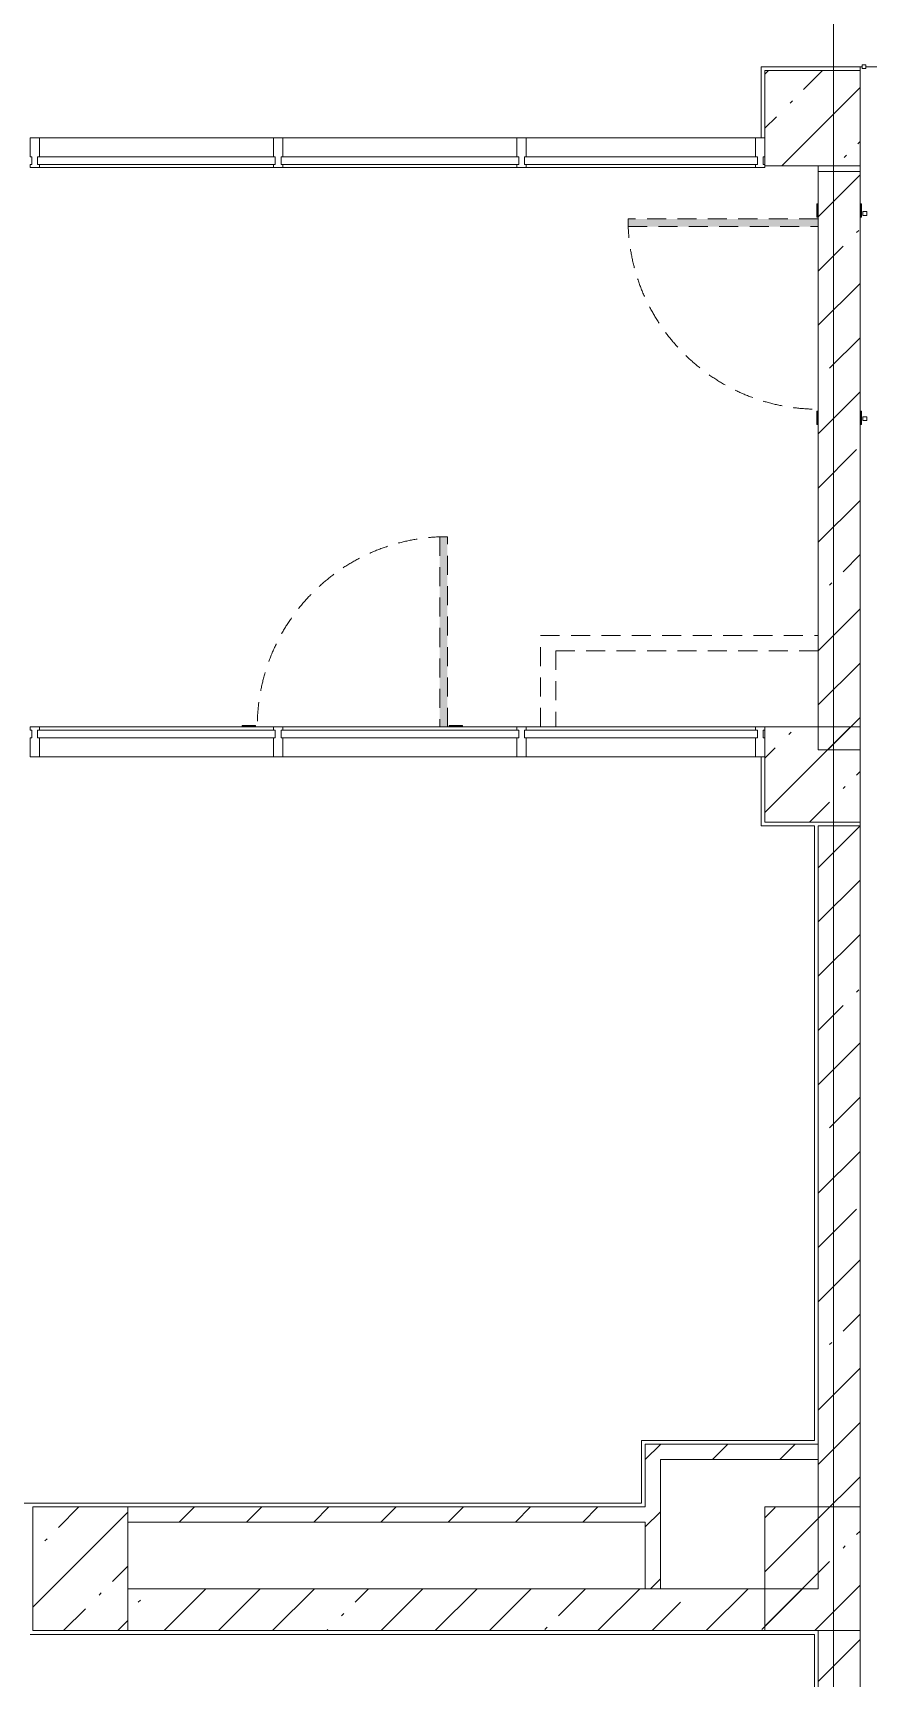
# Model space of a CAD drawing. Header units: millimetres. Extents: x -5368 to 196898, y -8553 to 29000.
# Drawn here: x 142375 to 146768, y 10650 to 19298 of the extents above; entities that cross this region are included whole.
import ezdxf

# ---------------------------------------------------------------- set-up
doc = ezdxf.new("R2010")
doc.units = ezdxf.units.MM
doc.linetypes.add('200_ШТРИХ__ш1_п0_6_', pattern=[160, 100, -60])
for name, color, linetype, lineweight in [('A-DETL-MBND-1', 7, '200_ШТРИХ__ш1_п0_6_', 9), ('A-GLAZ-CURT-2', 7, 'Continuous', 5), ('A-GLAZ-CWMG-2', 7, 'Continuous', 5), ('A-WALL', 7, 'Continuous', 9), ('A-WALL-2', 7, 'Continuous', 5), ('I-WALL-4', 7, 'Continuous', 5), ('S-COLS-3', 7, 'Continuous', 5), ('Оси', 7, 'Continuous', 9)]:
    doc.layers.add(name, color=color, linetype=linetype, lineweight=lineweight)
doc.layers.add('A-FLOR-3', color=7, linetype='Continuous', lineweight=5, true_color=0xaaaaaa)
pattern_1 = [(45, (62025.03, 0), (-285.1231, 285.1231), []), (45, (62310.15, 0), (-285.1231, 285.1231), [504.031, -100.806, 16.764, -84.042])]
pattern_2 = [(45, (62025.03, 0), (-176.7767, 176.7767), [])]

# ---------------------------------------------------------------- blocks, each defined once
blk = doc.blocks.new('110_Дверь_СКБ_1Ст_Внутренняя1 - Д-4 _л_ 1100x2100h_су мгн-32399982-3_3_1_птичка')
at = {"layer": 'A-DETL-MBND-1'}
for points in [[(472.5, 110), (512.5, 110), (512.5, 1110), (472.5, 1110), (472.5, 1025.4)], [(-567.5, 110), (-497.5, 110), (-497.5, 118), (-567.5, 118)], [(522.5, 110), (592.5, 110), (592.5, 118), (522.5, 118)], [(-567.5, -118), (-497.5, -118), (-497.5, -110), (-567.5, -110)], [(522.5, -118), (592.5, -118), (592.5, -110), (522.5, -110)]]:
    blk.add_hatch(color=256, dxfattribs=at).paths.add_polyline_path(points)
for p, q in [((512.5, 1110), (472.5, 1110)), ((472.5, 1110), (472.5, 110)), ((512.5, 110), (512.5, 1110)), ((-497.5, 118), (-567.5, 118)), ((-567.5, 118), (-567.5, 110)), ((-497.5, 110), (-497.5, 118)), ((592.5, 118), (522.5, 118)), ((522.5, 118), (522.5, 110)), ((592.5, 110), (592.5, 118)), ((-567.5, -110), (-567.5, -118)), ((-567.5, -118), (-497.5, -118)), ((-497.5, -118), (-497.5, -110)), ((522.5, -110), (522.5, -118)), ((522.5, -118), (592.5, -118)), ((592.5, -118), (592.5, -110))]:
    blk.add_line(p, q, dxfattribs=at)
blk.add_arc((512.5, 110), 1000, 90, 180, dxfattribs=at)
blk = doc.blocks.new('110_Дверь_СКБ_1Ст_Внутренняя1 - Д-4 _л_ 1100x2100h_су мгн-32399984-3_3_1_птичка')
at = {"layer": 'A-DETL-MBND-1'}
for points in [[(472.5, 40), (512.5, 40), (512.5, 1040), (472.5, 1040), (472.5, 108)], [(-547.5, 40), (-497.5, 40), (-497.5, 48), (-567.5, 48), (-567.5, 40), (-557.5, 40)], [(562.5, 40), (592.5, 40), (592.5, 48), (522.5, 48), (522.5, 40), (552.5, 40)]]:
    blk.add_hatch(color=256, dxfattribs=at).paths.add_polyline_path(points)
for p, q in [((512.5, 1040), (472.5, 1040)), ((472.5, 1040), (472.5, 40)), ((512.5, 40), (512.5, 1040)), ((-497.5, 48), (-567.5, 48)), ((-567.5, 48), (-567.5, 40)), ((-497.5, 40), (-497.5, 48)), ((592.5, 48), (522.5, 48)), ((522.5, 48), (522.5, 40)), ((592.5, 40), (592.5, 48))]:
    blk.add_line(p, q, dxfattribs=at)
blk.add_arc((512.5, 40), 1000, 90, 180, dxfattribs=at)
blk = doc.blocks.new('BSC_Колонна _Прямоугольная - 500х500-V159-3_3_1_птичка')
at = {"layer": 'S-COLS-3'}
h = blk.add_hatch(dxfattribs=at)
h.set_pattern_fill('FP_120', color=256, style=0, pattern_type=2)
h.set_pattern_definition([(45, (-84450, -18850), (-285.1231, 285.1231), []), (45, (-84164.88, -18850), (-285.1231, 285.1231), [504.031, -100.806, 16.764, -84.042])])
h.paths.add_polyline_path([(-250, -250), (250, -250), (250, 250), (-250, 250), (-250, -183.7)])
for p, q in [((250, 250), (-250, 250)), ((-250, 250), (-250, -250)), ((250, -250), (250, 250)), ((-250, -250), (250, -250))]:
    blk.add_line(p, q, dxfattribs=at)
blk = doc.blocks.new('Прямоугольный импост - Импост структурный с накладкой - 160мм-V161-3_3_1_птичка')
at = {"layer": 'A-GLAZ-CWMG-2'}
for p, q in [((-50, 40), (-50, 140)), ((-50, 140), (0, 140)), ((0, 140), (0, 40)), ((-40, 40), (-50, 40)), ((-50, -17), (-50, 0)), ((-50, 0), (-40, 0)), ((-40, 0), (-40, 40)), ((-10, 40), (-10, 0)), ((0, 40), (-10, 40)), ((-10, 0), (0, 0)), ((0, 0), (0, -17)), ((0, -17), (-50, -17))]:
    blk.add_line(p, q, dxfattribs=at)
blk = doc.blocks.new('Системная панель - Стекло - 40мм-30335157-3_3_1_птичка')
at = {"layer": 'A-GLAZ-CURT-2'}
h = blk.add_hatch(dxfattribs=at)
h.set_pattern_fill('FP_125', color=256, style=0, pattern_type=2)
h.set_pattern_definition([(45, (-82780, -15133), (-1414.214, 1414.214), [1000, -3000]), (45, (-83780, -15633), (-1414.214, 1414.214), [3000, -1000]), (45, (-81780, -16133), (-1414.214, 1414.214), [1000, -3000])])
h.paths.add_polyline_path([(625, -40), (625, 0), (-625, 0), (-625, -40), (224.9, -40)])
for p, q in [((625, 0), (-625, 0)), ((-625, 0), (-625, -40)), ((-625, -40), (625, -40)), ((625, -40), (625, 0))]:
    blk.add_line(p, q, dxfattribs=at)
blk = doc.blocks.new('Прямоугольный импост - Импост структурный с накладкой - 160мм-23562108-3_3_1_птичка')
at = {"layer": 'A-GLAZ-CWMG-2'}
for p, q in [((82895, 15650), (81665, 15650)), ((82895, 15493), (81665, 15493))]:
    blk.add_line(p, q, dxfattribs=at)
blk = doc.blocks.new('Прямоугольный импост - Импост структурный с накладкой - 160мм-30335135-3_3_1_птичка')
at = {"layer": 'A-GLAZ-CWMG-2'}
for p, q in [((-25, 40), (-25, 140)), ((-25, 140), (25, 140)), ((25, 140), (25, 40)), ((-15, 40), (-25, 40)), ((-25, -17), (-25, 0)), ((-25, 0), (-15, 0)), ((-15, 0), (-15, 40)), ((15, 40), (15, 0)), ((25, 40), (15, 40)), ((15, 0), (25, 0)), ((25, 0), (25, -17)), ((25, -17), (-25, -17))]:
    blk.add_line(p, q, dxfattribs=at)
blk = doc.blocks.new('Прямоугольный импост - Импост структурный с накладкой - 160мм-23618922-3_3_1_птичка')
at = {"layer": 'A-GLAZ-CWMG-2'}
for p, q in [((-50, 0), (-50, 17)), ((-50, 17), (0, 17)), ((-40, 0), (-50, 0)), ((-40, -40), (-40, 0)), ((0, 0), (-10, 0)), ((-10, 0), (-10, -40)), ((0, 17), (0, 7)), ((-50, -140), (-50, -40)), ((-50, -40), (-40, -40)), ((-10, -40), (0, -40)), ((0, -140), (-50, -140))]:
    blk.add_line(p, q, dxfattribs=at)
blk = doc.blocks.new('Системная панель - Стекло - 40мм-V162-3_3_1_птичка')
at = {"layer": 'A-GLAZ-CURT-2'}
for p, q in [((612.5, 40), (-612.5, 40)), ((-612.5, 40), (-612.5, 0)), ((612.5, 0), (612.5, 40)), ((-612.5, 0), (612.5, 0))]:
    blk.add_line(p, q, dxfattribs=at)
blk = doc.blocks.new('Прямоугольный импост - Импост структурный с накладкой - 160мм-23562040-3_3_1_птичка')
at = {"layer": 'A-GLAZ-CWMG-2'}
for p, q in [((80335, 18747), (79130, 18747)), ((80335, 18590), (79130, 18590))]:
    blk.add_line(p, q, dxfattribs=at)
blk = doc.blocks.new('Прямоугольный импост - Импост структурный с накладкой - 160мм-23618920-3_3_1_птичка')
at = {"layer": 'A-GLAZ-CWMG-2'}
for p, q in [((-25, 0), (-25, 17)), ((-25, 17), (25, 17)), ((-15, 0), (-25, 0)), ((-15, -40), (-15, 0)), ((25, 0), (15, 0)), ((15, 0), (15, -40)), ((25, 17), (25, 0)), ((-25, -140), (-25, -40)), ((-25, -40), (-15, -40)), ((15, -40), (25, -40)), ((25, -40), (25, -140)), ((25, -140), (-25, -140))]:
    blk.add_line(p, q, dxfattribs=at)
blk = doc.blocks.new('BSC_Колонна _Прямоугольная - 650х500-V171-3_3_1_птичка')
at = {"layer": 'S-COLS-3'}
h = blk.add_hatch(dxfattribs=at)
h.set_pattern_fill('FP_138', color=256, style=0, pattern_type=2)
h.set_pattern_definition([(135, (11225, -80600), (-285.1231, -285.1231), []), (135, (11225, -80314.88), (-285.1231, -285.1231), [504.031, -100.806, 16.764, -84.042])])
h.paths.add_polyline_path([(325, 250), (-325, 250), (-325, -250), (325, -250), (325, -214.6)])
for p, q in [((325, 250), (-325, 250)), ((-325, 250), (-325, -250)), ((325, -250), (325, 250)), ((-325, -250), (325, -250))]:
    blk.add_line(p, q, dxfattribs=at)
blk = doc.blocks.new('Системная панель - Стекло - 40мм-V179-3_3_1_птичка')
at = {"layer": 'A-GLAZ-CURT-2'}
for p, q in [((625, 0), (-625, 0)), ((-625, 0), (-625, -40)), ((-625, -40), (625, -40)), ((625, -40), (625, 0))]:
    blk.add_line(p, q, dxfattribs=at)
blk = doc.blocks.new('Системная панель - Стекло - 40мм-23618924-3_3_1_птичка')
at = {"layer": 'A-GLAZ-CURT-2'}
h = blk.add_hatch(dxfattribs=at)
h.set_pattern_fill('FP_146', color=256, style=0, pattern_type=2)
h.set_pattern_definition([(45, (-82780, -18107), (-1414.214, 1414.214), [1000, -3000]), (45, (-83780, -18607), (-1414.214, 1414.214), [3000, -1000]), (45, (-81780, -19107), (-1414.214, 1414.214), [1000, -3000])])
h.paths.add_polyline_path([(625, 0), (625, 40), (-625, 40), (-625, 0), (224.9, 0)])
for p, q in [((625, 40), (-625, 40)), ((-625, 40), (-625, 0)), ((-625, 0), (625, 0)), ((625, 0), (625, 40))]:
    blk.add_line(p, q, dxfattribs=at)
blk = doc.blocks.new('Прямоугольный импост - Импост структурный с накладкой - 160мм-23562109-3_3_1_птичка')
at = {"layer": 'A-GLAZ-CWMG-2'}
for p, q in [((81615, 15650), (80385, 15650)), ((81615, 15493), (80385, 15493))]:
    blk.add_line(p, q, dxfattribs=at)
blk = doc.blocks.new('Прямоугольный импост - Импост структурный с накладкой - 160мм-30335136-3_3_1_птичка')
at = {"layer": 'A-GLAZ-CWMG-2'}
for p, q in [((-25, 40), (-25, 140)), ((-25, 140), (25, 140)), ((25, 140), (25, 40)), ((-15, 40), (-25, 40)), ((-25, -17), (-25, 0)), ((-25, 0), (-15, 0)), ((-15, 0), (-15, 40)), ((15, 40), (15, 0)), ((25, 40), (15, 40)), ((15, 0), (25, 0)), ((25, 0), (25, -17)), ((25, -17), (-25, -17))]:
    blk.add_line(p, q, dxfattribs=at)
blk = doc.blocks.new('Прямоугольный импост - Импост структурный с накладкой - 160мм-22751478-3_3_1_птичка')
at = {"layer": 'A-GLAZ-CWMG-2'}
for p, q in [((82895, 18747), (81665, 18747)), ((82895, 18590), (81665, 18590))]:
    blk.add_line(p, q, dxfattribs=at)
blk = doc.blocks.new('Системная панель - Стекло - 40мм-V180-3_3_1_птичка')
at = {"layer": 'A-GLAZ-CURT-2'}
for p, q in [((625, 40), (-625, 40)), ((-625, 40), (-625, 0)), ((-625, 0), (625, 0)), ((625, 0), (625, 40))]:
    blk.add_line(p, q, dxfattribs=at)
blk = doc.blocks.new('Системная панель - Стекло - 40мм-V181-3_3_1_птичка')
at = {"layer": 'A-GLAZ-CURT-2'}
for p, q in [((612.5, 0), (-612.5, 0)), ((-612.5, 0), (-612.5, -40)), ((-612.5, -40), (612.5, -40)), ((612.5, -40), (612.5, 0))]:
    blk.add_line(p, q, dxfattribs=at)
blk = doc.blocks.new('Прямоугольный импост - Импост структурный с накладкой - 160мм-23562112-3_3_1_птичка')
at = {"layer": 'A-GLAZ-CWMG-2'}
for p, q in [((84150, 15650), (82945, 15650)), ((84150, 15493), (82945, 15493))]:
    blk.add_line(p, q, dxfattribs=at)

msp = doc.modelspace()

# ---------------------------------------------------------------- hatches: boundary and pattern name
at = {"layer": 'I-WALL-4'}
h = msp.add_hatch(dxfattribs=at)
h.set_pattern_fill('FP_71', color=256, style=0, pattern_type=2)
h.set_pattern_definition(pattern_1)
h.paths.add_polyline_path([(146725, 15530), (146725, 18570), (146505, 18570), (146505, 15530), (146649.3, 15530)])
h = msp.add_hatch(dxfattribs=at)
h.set_pattern_fill('FP_71', color=256, style=0, pattern_type=2)
h.set_pattern_definition(pattern_1)
h.paths.add_polyline_path([(146649.3, 4050), (146725, 4050), (146725, 15130), (146505, 15130), (146505, 4050)])
h = msp.add_hatch(dxfattribs=at)
h.set_pattern_fill('FP_76', color=256, style=0, pattern_type=2)
h.set_pattern_definition(pattern_2)
h.paths.add_polyline_path([(145675, 11120), (145675, 11880), (145595, 11880), (145595, 11120)])
h = msp.add_hatch(dxfattribs=at)
h.set_pattern_fill('FP_76', color=256, style=0, pattern_type=2)
h.set_pattern_definition(pattern_2)
h.paths.add_polyline_path([(146505, 11800), (146505, 11880), (145675, 11880), (145675, 11800)])
h = msp.add_hatch(dxfattribs=at)
h.set_pattern_fill('FP_76', color=256, style=0, pattern_type=2)
h.set_pattern_definition(pattern_2)
h.paths.add_polyline_path([(145595, 11470), (145595, 11550), (142875, 11550), (142875, 11470)])
h = msp.add_hatch(dxfattribs=at)
h.set_pattern_fill('FP_71', color=256, style=0, pattern_type=2)
h.set_pattern_definition(pattern_1)
h.paths.add_polyline_path([(146505, 10900), (146505, 11120), (142875, 11120), (142875, 10900)])
at = {"layer": 'S-COLS-3'}
h = msp.add_hatch(dxfattribs=at)
h.set_pattern_fill('FP_71', color=256, style=0, pattern_type=2)
h.set_pattern_definition(pattern_1)
h.paths.add_polyline_path([(146225, 15150), (146725, 15150), (146725, 15650), (146225, 15650)])
h = msp.add_hatch(dxfattribs=at)
h.set_pattern_fill('FP_71', color=256, style=0, pattern_type=2)
h.set_pattern_definition(pattern_1)
h.paths.add_polyline_path([(146225, 10900), (146725, 10900), (146725, 11550), (146225, 11550)])

# ---------------------------------------------------------------- linework, layer by layer
at = {"layer": 'A-DETL-MBND-1'}
for p, q in [((146760, 18358.5), (146740, 18358.5)), ((146740, 18358.5), (146740, 18338.5)), ((146740, 18338.5), (146760, 18338.5)), ((146760, 18338.5), (146760, 18358.5)), ((146760, 17280), (146740, 17280)), ((146740, 17280), (146740, 17260)), ((146740, 17260), (146760, 17260)), ((146760, 17260), (146760, 17280)), ((145045, 15650), (145045, 16130)), ((145045, 16130), (146505, 16130)), ((145125, 16050), (145125, 15650)), ((146505, 16050), (145125, 16050))]:
    msp.add_line(p, q, dxfattribs=at)
at = {"layer": 'A-FLOR-3'}
for p, q in [((146205, 18747), (146205, 19120)), ((146205, 19120), (146735.5, 19120)), ((146725, 19100), (146725, 19120)), ((146755.5, 19120), (147015, 19120)), ((146505, 18600), (146505, 18570)), ((146725, 18570), (146725, 18600)), ((146205, 15130), (146205, 15493)), ((146725, 15130), (146725, 15150)), ((146485, 15130), (146205, 15130)), ((146485, 11900), (146485, 15130)), ((145575.5, 11570), (145575.5, 11900)), ((145575.5, 11900), (146485, 11900)), ((141944, 11570), (145575.5, 11570)), ((146485, 10879), (142361, 10879)), ((146485, 4070), (146485, 10879))]:
    msp.add_line(p, q, dxfattribs=at)
at = {"layer": 'A-WALL'}
for p, q in [((146505, 11800), (146505, 11880)), ((145595, 11120), (145675, 11120))]:
    msp.add_line(p, q, dxfattribs=at)
at = {"layer": 'A-WALL-2'}
for p, q in [((146755.5, 19131), (146735.5, 19131)), ((146735.5, 19131), (146735.5, 19111)), ((146755.5, 19111), (146755.5, 19131)), ((146735.5, 19111), (146755.5, 19111))]:
    msp.add_line(p, q, dxfattribs=at)
at = {"layer": 'I-WALL-4'}
for p, q in [((146505, 18570), (146505, 15530)), ((146725, 18570), (146505, 18570)), ((146725, 15530), (146725, 18570)), ((146505, 15530), (146725, 15530)), ((146505, 15130), (146505, 11880)), ((146725, 15130), (146505, 15130)), ((146725, 4050), (146725, 15130)), ((145595, 11880), (145595, 11550)), ((146505, 11880), (145595, 11880)), ((145675, 11120), (145675, 11800)), ((145675, 11800), (146505, 11800)), ((146505, 11800), (146505, 11120)), ((145595, 11550), (142875, 11550)), ((142875, 11470), (145595, 11470)), ((145595, 11470), (145595, 11120)), ((145595, 11120), (142875, 11120)), ((146505, 11120), (145675, 11120)), ((142875, 10900), (146505, 10900)), ((146505, 10900), (146505, 4050))]:
    msp.add_line(p, q, dxfattribs=at)
at = {"layer": 'S-COLS-3'}
for p, q in [((146725, 15650), (146225, 15650)), ((146225, 15650), (146225, 15150)), ((146725, 15150), (146725, 15650)), ((146225, 15150), (146725, 15150)), ((146725, 11550), (146225, 11550)), ((146225, 11550), (146225, 10900)), ((146725, 10900), (146725, 11550)), ((146225, 10900), (146725, 10900))]:
    msp.add_line(p, q, dxfattribs=at)
at = {"layer": 'Оси'}
msp.add_line((146585, 10029.8), (146585, 21915.1), dxfattribs=at)

# ---------------------------------------------------------------- block references
at = {"layer": 'A-DETL-MBND-1', "rotation": 89.9999999999999}
msp.add_blockref('110_Дверь_СКБ_1Ст_Внутренняя1 - Д-4 _л_ 1100x2100h_су мгн-32399982-3_3_1_птичка', (146615, 17807.5), dxfattribs=at)
at = {"layer": 'A-DETL-MBND-1'}
msp.add_blockref('110_Дверь_СКБ_1Ст_Внутренняя1 - Д-4 _л_ 1100x2100h_су мгн-32399984-3_3_1_птичка', (144042.5, 15610), dxfattribs=at)
at = {"layer": 'A-GLAZ-CURT-2'}
for name, p in [('Системная панель - Стекло - 40мм-V180-3_3_1_птичка', (143025, 18607)), ('Системная панель - Стекло - 40мм-23618924-3_3_1_птичка', (144305, 18607)), ('Системная панель - Стекло - 40мм-V162-3_3_1_птичка', (145572.5, 18607)), ('Системная панель - Стекло - 40мм-V179-3_3_1_птичка', (143025, 15633)), ('Системная панель - Стекло - 40мм-30335157-3_3_1_птичка', (144305, 15633)), ('Системная панель - Стекло - 40мм-V181-3_3_1_птичка', (145572.5, 15633))]:
    msp.add_blockref(name, p, dxfattribs=at)
at = {"layer": 'A-GLAZ-CWMG-2', "extrusion": (0, 0, -1), "rotation": 180}
for name, p in [('Прямоугольный импост - Импост структурный с накладкой - 160мм-23618920-3_3_1_птичка', (-142385, 18607)), ('Прямоугольный импост - Импост структурный с накладкой - 160мм-23618920-3_3_1_птичка', (-143665, 18607)), ('Прямоугольный импост - Импост структурный с накладкой - 160мм-23618920-3_3_1_птичка', (-144945, 18607)), ('Прямоугольный импост - Импост структурный с накладкой - 160мм-23618922-3_3_1_птичка', (-146225, 18607)), ('Прямоугольный импост - Импост структурный с накладкой - 160мм-30335136-3_3_1_птичка', (-142385, 15633)), ('Прямоугольный импост - Импост структурный с накладкой - 160мм-30335135-3_3_1_птичка', (-143665, 15633)), ('Прямоугольный импост - Импост структурный с накладкой - 160мм-30335136-3_3_1_птичка', (-144945, 15633)), ('Прямоугольный импост - Импост структурный с накладкой - 160мм-V161-3_3_1_птичка', (-146225, 15633))]:
    msp.add_blockref(name, p, dxfattribs=at)
at = {"layer": 'A-GLAZ-CWMG-2'}
for name, p in [('Прямоугольный импост - Импост структурный с накладкой - 160мм-22751478-3_3_1_птичка', (60745, 0)), ('Прямоугольный импост - Импост структурный с накладкой - 160мм-22751478-3_3_1_птичка', (62025, 0)), ('Прямоугольный импост - Импост структурный с накладкой - 160мм-23562040-3_3_1_птичка', (65840, 0)), ('Прямоугольный импост - Импост структурный с накладкой - 160мм-23562109-3_3_1_птичка', (62025, 0)), ('Прямоугольный импост - Импост структурный с накладкой - 160мм-23562108-3_3_1_птичка', (62025, 0)), ('Прямоугольный импост - Импост структурный с накладкой - 160мм-23562112-3_3_1_птичка', (62025, 0))]:
    msp.add_blockref(name, p, dxfattribs=at)
at = {"layer": 'S-COLS-3'}
msp.add_blockref('BSC_Колонна _Прямоугольная - 500х500-V159-3_3_1_птичка', (146475, 18850), dxfattribs=at)
at = {"layer": 'S-COLS-3', "rotation": 270.0000000000007}
msp.add_blockref('BSC_Колонна _Прямоугольная - 650х500-V171-3_3_1_птичка', (142625, 11225), dxfattribs=at)

doc.saveas('drawing.dxf')
